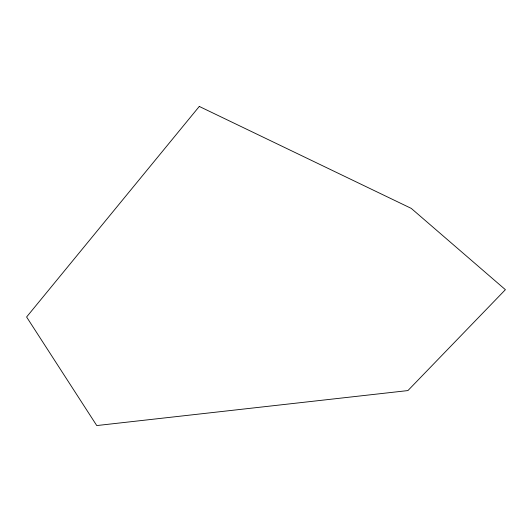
<?xml version="1.0" encoding="UTF-8"?>
<svg xmlns="http://www.w3.org/2000/svg" width="532" height="532" viewBox="0 0 532 532"><rect width="100%" height="100%" fill="white"/><g stroke="black" fill="none" stroke-linecap="round" stroke-linejoin="round"><path stroke-width="0.8" d="M199.287 106.44L26.6 316.992L96.758 425.56L407.911 390.581L505.4 289.681L411.249 208.384L199.287 106.44"/></g></svg>
